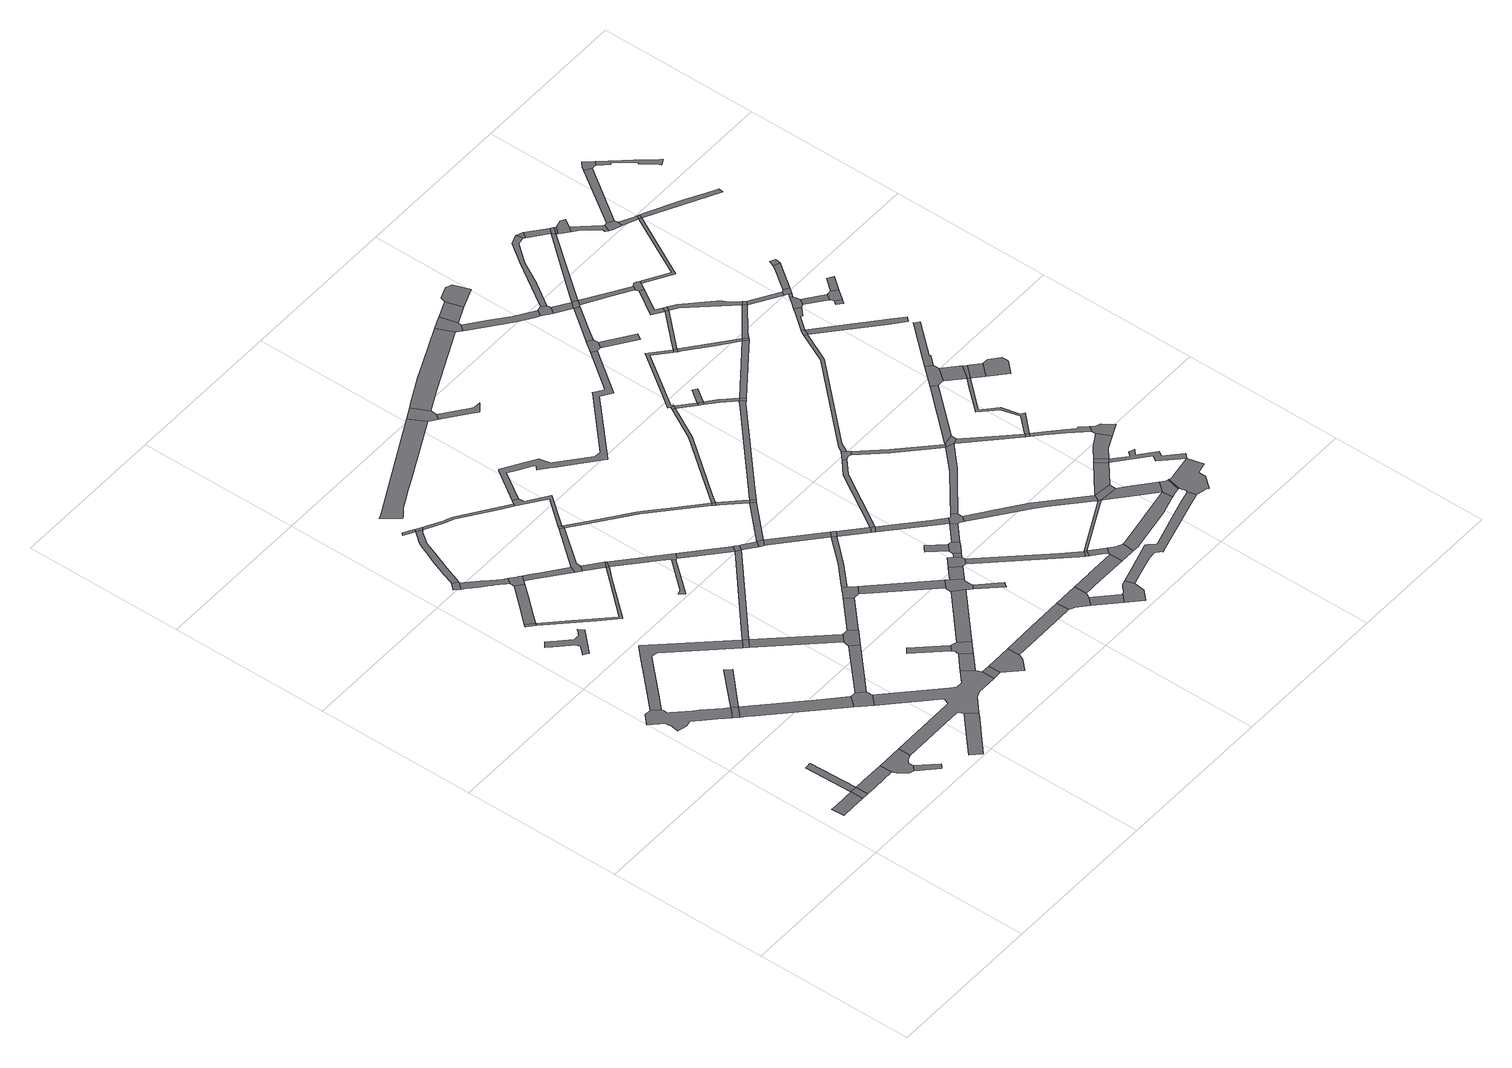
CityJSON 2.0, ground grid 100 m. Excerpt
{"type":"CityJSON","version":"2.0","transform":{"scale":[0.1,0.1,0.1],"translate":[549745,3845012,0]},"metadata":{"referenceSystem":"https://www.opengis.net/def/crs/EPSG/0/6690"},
"CityObjects":{
"road1":{"type":"Road","attributes":{"RoadStructureAttribute.sectionType":"1"},"geometry":[{"type":"MultiSurface","lod":"1","boundaries":[[[0,1,2,3,4,5,6]]]}]},
"road2":{"type":"Road","geometry":[{"type":"MultiSurface","lod":"1","boundaries":[[[6,5,7,8]]]}]},
"road3":{"type":"Road","attributes":{"RoadStructureAttribute.sectionType":"1"},"geometry":[{"type":"MultiSurface","lod":"1","boundaries":[[[9,10,11,12,6,8]]]}]},
"road4":{"type":"Road","attributes":{"RoadStructureAttribute.sectionType":"1"},"geometry":[{"type":"MultiSurface","lod":"1","boundaries":[[[13,8,7,14,15,16]]]}]},
"road5":{"type":"Road","geometry":[{"type":"MultiSurface","lod":"1","boundaries":[[[17,18,19,20,21,22,23,24,25,26,27,28,29,30,31,32,33,34,35,36,37,38,39,40,41,42,43,44,45]]]}]},
"road6":{"type":"Road","geometry":[{"type":"MultiSurface","lod":"1","boundaries":[[[16,15,46,47,48,49,50,51,52,53,54,55,56,57,58]]]}]},
"road7":{"type":"Road","geometry":[{"type":"MultiSurface","lod":"1","boundaries":[[[59,60,61,52,51]]]}]},
"road8":{"type":"Road","geometry":[{"type":"MultiSurface","lod":"1","boundaries":[[[34,33,62,63]]]}]},
"road9":{"type":"Road","attributes":{"RoadStructureAttribute.sectionType":"1"},"geometry":[{"type":"MultiSurface","lod":"1","boundaries":[[[64,65,63,62,66,67,68,69]]]}]},
"road10":{"type":"Road","attributes":{"RoadStructureAttribute.sectionType":"1"},"geometry":[{"type":"MultiSurface","lod":"1","boundaries":[[[70,71,34,63]]]}]},
"road11":{"type":"Road","attributes":{"RoadStructureAttribute.sectionType":"1"},"geometry":[{"type":"MultiSurface","lod":"1","boundaries":[[[72,73,74,75,76,77,78,79,80,81,82,83,84,85,86,87,88,89,90,91]]]}]},
"road12":{"type":"Road","geometry":[{"type":"MultiSurface","lod":"1","boundaries":[[[92,93,94,95]]]}]},
"road13":{"type":"Road","attributes":{"RoadStructureAttribute.sectionType":"1"},"geometry":[{"type":"MultiSurface","lod":"1","boundaries":[[[96,97,98,99,100,101,102,45,44,103,104,105,106,107,108,109,110,111]]]}]},
"road14":{"type":"Road","geometry":[{"type":"MultiSurface","lod":"1","boundaries":[[[112,113,114,115,116,117,118,119,120,121,122,123]]]}]},
"road15":{"type":"Road","geometry":[{"type":"MultiSurface","lod":"1","boundaries":[[[124,69,68,125,126,127,128,129,130]]]}]},
"road16":{"type":"Road","geometry":[{"type":"MultiSurface","lod":"1","boundaries":[[[131,132,133,134,135]]]}]},
"road17":{"type":"Road","attributes":{"RoadStructureAttribute.sectionType":"1"},"geometry":[{"type":"MultiSurface","lod":"1","boundaries":[[[136,137,138,92,95,139,140,141]]]}]},
"road18":{"type":"Road","attributes":{"RoadStructureAttribute.sectionType":"1"},"geometry":[{"type":"MultiSurface","lod":"1","boundaries":[[[142,143,144,145,146,134,133,147,148,149,150,151,152,153,154,155]]]}]},
"road19":{"type":"Road","attributes":{"RoadStructureAttribute.sectionType":"1"},"geometry":[{"type":"MultiSurface","lod":"1","boundaries":[[[156,157,158,126,125,159,160,161,58,57,162,163,112,123,164,165,166,167,168,169,170,171]]]}]},
"road20":{"type":"Road","geometry":[{"type":"MultiSurface","lod":"1","boundaries":[[[172,173,174,95,94,175,176,177,178,179]]]}]},
"road21":{"type":"Road","geometry":[{"type":"MultiSurface","lod":"1","boundaries":[[[180,181,182,155,154,183,136,141,184,185]]]}]},
"road22":{"type":"Road","geometry":[{"type":"MultiSurface","lod":"1","boundaries":[[[111,110,186,187]]]}]},
"road23":{"type":"Road","attributes":{"RoadStructureAttribute.sectionType":"1"},"geometry":[{"type":"MultiSurface","lod":"1","boundaries":[[[188,189,190,191,192,193,194,195,196,197,198,199,131,135,200,201,202,203,204,205,206,207,208,209]]]}]},
"road24":{"type":"Road","attributes":{"RoadStructureAttribute.sectionType":"1"},"geometry":[{"type":"MultiSurface","lod":"1","boundaries":[[[210,130,129,211]]]}]},
"road25":{"type":"Road","attributes":{"RoadStructureAttribute.sectionType":"1"},"geometry":[{"type":"MultiSurface","lod":"1","boundaries":[[[212,213,214,215,216,185,184,217,218,219,220]]]}]},
"road26":{"type":"Road","attributes":{"RoadStructureAttribute.sectionType":"1"},"geometry":[{"type":"MultiSurface","lod":"1","boundaries":[[[221,187,186,222,223]]]}]},
"road27":{"type":"Road","geometry":[{"type":"MultiSurface","lod":"1","boundaries":[[[224,225,226,227,188,228]]]}]},
"road28":{"type":"Road","geometry":[{"type":"MultiSurface","lod":"1","boundaries":[[[228,188,209,229]]]}]},
"road29":{"type":"Road","geometry":[{"type":"MultiSurface","lod":"1","boundaries":[[[230,231,232,233,234,235,179,236]]]}]},
"road30":{"type":"Road","geometry":[{"type":"MultiSurface","lod":"1","boundaries":[[[237,238,223,222,239,240,210,211,241,242,243]]]}]},
"road31":{"type":"Road","geometry":[{"type":"MultiSurface","lod":"1","boundaries":[[[244,169,168,245]]]}]},
"road32":{"type":"Road","geometry":[{"type":"MultiSurface","lod":"1","boundaries":[[[236,179,178,246]]]}]},
"road33":{"type":"Road","attributes":{"RoadStructureAttribute.sectionType":"1"},"geometry":[{"type":"MultiSurface","lod":"1","boundaries":[[[247,248,171,170,249,250]]]}]},
"road34":{"type":"Road","attributes":{"RoadStructureAttribute.sectionType":"1"},"geometry":[{"type":"MultiSurface","lod":"1","boundaries":[[[251,220,219,234,233,252,253]]]}]},
"road35":{"type":"Road","attributes":{"RoadStructureAttribute.sectionType":"1"},"geometry":[{"type":"MultiSurface","lod":"1","boundaries":[[[254,255,256,257,258]]]}]},
"road36":{"type":"Road","attributes":{"RoadStructureAttribute.sectionType":"1"},"geometry":[{"type":"MultiSurface","lod":"1","boundaries":[[[259,260,261,262,263]]]}]},
"road37":{"type":"Road","attributes":{"RoadStructureAttribute.sectionType":"1"},"geometry":[{"type":"MultiSurface","lod":"1","boundaries":[[[264,111,187,265]]]}]},
"road38":{"type":"Road","attributes":{"RoadStructureAttribute.sectionType":"1"},"geometry":[{"type":"MultiSurface","lod":"1","boundaries":[[[266,267,268,269,229,209,270,271,272,273,274]]]}]},
"road39":{"type":"Road","geometry":[{"type":"MultiSurface","lod":"1","boundaries":[[[275,244,245,276,277,278,279]]]}]},
"road40":{"type":"Road","geometry":[{"type":"MultiSurface","lod":"1","boundaries":[[[280,281,282,283,246,178,284,285,286,287,259,263,288,289]]]}]},
"road41":{"type":"Road","geometry":[{"type":"MultiSurface","lod":"1","boundaries":[[[258,257,290,291,247,250,292,293]]]}]},
"road42":{"type":"Road","attributes":{"RoadStructureAttribute.sectionType":"1"},"geometry":[{"type":"MultiSurface","lod":"1","boundaries":[[[294,243,242,295]]]}]},
"road43":{"type":"Road","geometry":[{"type":"MultiSurface","lod":"1","boundaries":[[[296,251,253,297]]]}]},
"road44":{"type":"Road","attributes":{"function":"3","RoadStructureAttribute.sectionType":"1"},"geometry":[{"type":"MultiSurface","lod":"1","boundaries":[[[298,299,300,301,302,303,304,305,306,307,308,309,310]]]}]},
"road45":{"type":"Road","attributes":{"RoadStructureAttribute.sectionType":"1"},"geometry":[{"type":"MultiSurface","lod":"1","boundaries":[[[289,288,311,312,264,313]]]}]},
"road46":{"type":"Road","attributes":{"RoadStructureAttribute.sectionType":"1"},"geometry":[{"type":"MultiSurface","lod":"1","boundaries":[[[314,274,273,315,296,297,316,317,318,319]]]}]},
"road47":{"type":"Road","geometry":[{"type":"MultiSurface","lod":"1","boundaries":[[[320,321,322,294,295,323,324,325,326,327]]]}]},
"road48":{"type":"Road","attributes":{"RoadStructureAttribute.sectionType":"1"},"geometry":[{"type":"MultiSurface","lod":"1","boundaries":[[[328,293,292,329]]]}]},
"road49":{"type":"Road","geometry":[{"type":"MultiSurface","lod":"1","boundaries":[[[330,313,264,265,331]]]}]},
"road50":{"type":"Road","attributes":{"RoadStructureAttribute.sectionType":"1"},"geometry":[{"type":"MultiSurface","lod":"1","boundaries":[[[332,333,334,275,279,335,336]]]}]},
"road51":{"type":"Road","attributes":{"RoadStructureAttribute.sectionType":"1"},"geometry":[{"type":"MultiSurface","lod":"1","boundaries":[[[337,338,339,340,297,253,341,342,343,344]]]}]},
"road52":{"type":"Road","attributes":{"RoadStructureAttribute.sectionType":"1"},"geometry":[{"type":"MultiSurface","lod":"1","boundaries":[[[345,346,347,331,265,348,349,350]]]}]},
"road53":{"type":"Road","attributes":{"RoadStructureAttribute.sectionType":"1"},"geometry":[{"type":"MultiSurface","lod":"1","boundaries":[[[326,325,351,352]]]}]},
"road54":{"type":"Road","geometry":[{"type":"MultiSurface","lod":"1","boundaries":[[[350,349,353,354,355]]]}]},
"road55":{"type":"Road","attributes":{"RoadStructureAttribute.sectionType":"1"},"geometry":[{"type":"MultiSurface","lod":"1","boundaries":[[[356,357,358,320,327,359,360,361,362,363]]]}]},
"road56":{"type":"Road","geometry":[{"type":"MultiSurface","lod":"1","boundaries":[[[352,351,364,365,328,329,366,367,368,369,370,371,372]]]}]},
"road57":{"type":"Road","attributes":{"RoadStructureAttribute.sectionType":"1"},"geometry":[{"type":"MultiSurface","lod":"1","boundaries":[[[373,374,355,354,375,356,376]]]}]},
"road58":{"type":"Road","attributes":{"RoadStructureAttribute.sectionType":"1"},"geometry":[{"type":"MultiSurface","lod":"1","boundaries":[[[377,350,355,378]]]}]},
"road59":{"type":"Road","geometry":[{"type":"MultiSurface","lod":"1","boundaries":[[[379,380,381,382,368,367]]]}]},
"road60":{"type":"Road","attributes":{"RoadStructureAttribute.sectionType":"1"},"geometry":[{"type":"MultiSurface","lod":"1","boundaries":[[[383,372,371,384]]]}]},
"road61":{"type":"Road","geometry":[{"type":"MultiSurface","lod":"1","boundaries":[[[344,343,385,386]]]}]},
"road62":{"type":"Road","geometry":[{"type":"MultiSurface","lod":"1","boundaries":[[[387,376,356,363,388]]]}]},
"road63":{"type":"Road","geometry":[{"type":"MultiSurface","lod":"1","boundaries":[[[389,332,336,390,391,392,393,394,395]]]}]},
"road64":{"type":"Road","geometry":[{"type":"MultiSurface","lod":"1","boundaries":[[[396,298,310,397,398,399,400,401]]]}]},
"road65":{"type":"Road","attributes":{"RoadStructureAttribute.sectionType":"1"},"geometry":[{"type":"MultiSurface","lod":"1","boundaries":[[[386,385,402,377,403]]]}]},
"road66":{"type":"Road","geometry":[{"type":"MultiSurface","lod":"1","boundaries":[[[404,405,406,383,384,407,408,409,410,411,412]]]}]},
"road67":{"type":"Road","attributes":{"RoadStructureAttribute.sectionType":"1"},"geometry":[{"type":"MultiSurface","lod":"1","boundaries":[[[413,388,363,414,415,416]]]}]},
"road68":{"type":"Road","geometry":[{"type":"MultiSurface","lod":"1","boundaries":[[[403,377,378,417]]]}]},
"road69":{"type":"Road","attributes":{"RoadStructureAttribute.sectionType":"1"},"geometry":[{"type":"MultiSurface","lod":"1","boundaries":[[[418,393,392,419,420,421]]]}]},
"road70":{"type":"Road","attributes":{"RoadStructureAttribute.sectionType":"1"},"geometry":[{"type":"MultiSurface","lod":"1","boundaries":[[[422,412,411,423]]]}]},
"road71":{"type":"Road","geometry":[{"type":"MultiSurface","lod":"1","boundaries":[[[424,425,426,427,428]]]}]},
"road72":{"type":"Road","geometry":[{"type":"MultiSurface","lod":"1","boundaries":[[[416,415,429,430,431]]]}]},
"road73":{"type":"Road","attributes":{"RoadStructureAttribute.sectionType":"1"},"geometry":[{"type":"MultiSurface","lod":"1","boundaries":[[[432,433,434,435,436,437,438,439,440,399,398]]]}]},
"road74":{"type":"Road","geometry":[{"type":"MultiSurface","lod":"1","boundaries":[[[428,427,422,423,441,442,443]]]}]},
"road75":{"type":"Road","geometry":[{"type":"MultiSurface","lod":"1","boundaries":[[[444,445,446,447,448,421,420,449,450,451]]]}]},
"road76":{"type":"Road","attributes":{"RoadStructureAttribute.sectionType":"1"},"geometry":[{"type":"MultiSurface","lod":"1","boundaries":[[[452,453,454,455,456,457,458,459,460,461,462,463,464,465,466,467,468,469,470,471,472,473,314,319,474,475,476,477,478,479,480,481,482,483,484,485,486,487,488,489]]]}]},
"road77":{"type":"Road","attributes":{"RoadStructureAttribute.sectionType":"1"},"geometry":[{"type":"MultiSurface","lod":"1","boundaries":[[[490,491,409,408,492,493,494]]]}]},
"road78":{"type":"Road","attributes":{"RoadStructureAttribute.sectionType":"1"},"geometry":[{"type":"MultiSurface","lod":"1","boundaries":[[[495,496,497,498,430,429,499,500]]]}]},
"road79":{"type":"Road","attributes":{"RoadStructureAttribute.sectionType":"1"},"geometry":[{"type":"MultiSurface","lod":"1","boundaries":[[[501,502,503,504,389,395,505,506,507]]]}]},
"road80":{"type":"Road","attributes":{"RoadStructureAttribute.sectionType":"1"},"geometry":[{"type":"MultiSurface","lod":"1","boundaries":[[[499,443,442,508]]]}]},
"road81":{"type":"Road","attributes":{"RoadStructureAttribute.sectionType":"1"},"geometry":[{"type":"MultiSurface","lod":"1","boundaries":[[[509,510,344,386,511,512,513]]]}]},
"road82":{"type":"Road","attributes":{"RoadStructureAttribute.sectionType":"1"},"geometry":[{"type":"MultiSurface","lod":"1","boundaries":[[[514,515,416,431,516,517,518,519]]]}]},
"road83":{"type":"Road","geometry":[{"type":"MultiSurface","lod":"1","boundaries":[[[520,521,522,500,499,508,523,524,525,526,527,528]]]}]},
"road84":{"type":"Road","geometry":[{"type":"MultiSurface","lod":"1","boundaries":[[[494,493,529,530,531]]]}]},
"road85":{"type":"Road","attributes":{"function":"3","RoadStructureAttribute.sectionType":"1"},"geometry":[{"type":"MultiSurface","lod":"1","boundaries":[[[532,533,534,535,396,401,536,537]]]}]},
"road86":{"type":"Road","attributes":{"RoadStructureAttribute.sectionType":"1"},"geometry":[{"type":"MultiSurface","lod":"1","boundaries":[[[538,539,540,530,529,541,542,543,544,545]]]}]},
"road87":{"type":"Road","attributes":{"RoadStructureAttribute.sectionType":"1"},"geometry":[{"type":"MultiSurface","lod":"1","boundaries":[[[546,547,548,403,417,549,550,551,552]]]}]},
"road88":{"type":"Road","geometry":[{"type":"MultiSurface","lod":"1","boundaries":[[[553,554,555,556,545,544,507,506,557,558,559]]]}]},
"road89":{"type":"Road","attributes":{"RoadStructureAttribute.sectionType":"1"},"geometry":[{"type":"MultiSurface","lod":"1","boundaries":[[[560,561,562,563,527,526,564,565,566,567,568,569]]]}]},
"road90":{"type":"Road","attributes":{"RoadStructureAttribute.sectionType":"1"},"geometry":[{"type":"MultiSurface","lod":"1","boundaries":[[[568,531,530,570]]]}]},
"road91":{"type":"Road","geometry":[{"type":"MultiSurface","lod":"1","boundaries":[[[571,509,513,572]]]}]},
"road92":{"type":"Road","geometry":[{"type":"MultiSurface","lod":"1","boundaries":[[[573,514,519,574,575,576,577,578,579,580]]]}]},
"road93":{"type":"Road","attributes":{"RoadStructureAttribute.sectionType":"1"},"geometry":[{"type":"MultiSurface","lod":"1","boundaries":[[[572,513,581,582]]]}]},
"road94":{"type":"Road","attributes":{"RoadStructureAttribute.sectionType":"1"},"geometry":[{"type":"MultiSurface","lod":"1","boundaries":[[[583,584,585,586,587,588,589,590,591,592,593,594,595,444,451,596,597,598,599,600,601,602,603,604,605,606]]]}]},
"road95":{"type":"Road","attributes":{"RoadStructureAttribute.sectionType":"1"},"geometry":[{"type":"MultiSurface","lod":"1","boundaries":[[[607,608,609,610,611,612,520,528,613,614,615,616,617,618]]]}]},
"road96":{"type":"Road","geometry":[{"type":"MultiSurface","lod":"1","boundaries":[[[582,581,619,620]]]}]},
"road97":{"type":"Road","geometry":[{"type":"MultiSurface","lod":"1","boundaries":[[[621,532,537,622,623,624,625,626,627]]]}]},
"road98":{"type":"Road","geometry":[{"type":"MultiSurface","lod":"1","boundaries":[[[628,629,582,620]]]}]},
"road99":{"type":"Road","attributes":{"RoadStructureAttribute.sectionType":"1"},"geometry":[{"type":"MultiSurface","lod":"1","boundaries":[[[630,631,632,633,559,558,634,635,636,637,638,639]]]}]},
"road100":{"type":"Road","attributes":{"RoadStructureAttribute.sectionType":"1"},"geometry":[{"type":"MultiSurface","lod":"1","boundaries":[[[640,641,620,619,642,546,643]]]}]},
"road101":{"type":"Road","attributes":{"RoadStructureAttribute.sectionType":"1"},"geometry":[{"type":"MultiSurface","lod":"1","boundaries":[[[644,645,578,577,646,607,647]]]}]},
"road102":{"type":"Road","geometry":[{"type":"MultiSurface","lod":"1","boundaries":[[[643,546,552,648]]]}]},
"road103":{"type":"Road","attributes":{"RoadStructureAttribute.sectionType":"1"},"geometry":[{"type":"MultiSurface","lod":"1","boundaries":[[[649,650,651,571,572,652,653,654,655,656]]]}]},
"road104":{"type":"Road","attributes":{"function":"3","RoadStructureAttribute.sectionType":"1"},"geometry":[{"type":"MultiSurface","lod":"1","boundaries":[[[657,627,626,658]]]}]},
"road105":{"type":"Road","geometry":[{"type":"MultiSurface","lod":"1","boundaries":[[[659,569,568,570,660,661,662]]]}]},
"road106":{"type":"Road","attributes":{"RoadStructureAttribute.sectionType":"1"},"geometry":[{"type":"MultiSurface","lod":"1","boundaries":[[[663,664,665,624,623,666,667,668,669,670]]]}]},
"road107":{"type":"Road","geometry":[{"type":"MultiSurface","lod":"1","boundaries":[[[671,452,489,672,673,674]]]}]},
"road108":{"type":"Road","geometry":[{"type":"MultiSurface","lod":"1","boundaries":[[[675,676,647,607,618,677]]]}]},
"road109":{"type":"Road","attributes":{"RoadStructureAttribute.sectionType":"1"},"geometry":[{"type":"MultiSurface","lod":"1","boundaries":[[[570,678,679,680,681,630,682,683,660]]]}]},
"road110":{"type":"Road","attributes":{"RoadStructureAttribute.sectionType":"1"},"geometry":[{"type":"MultiSurface","lod":"1","boundaries":[[[684,685,659,662,686]]]}]},
"road111":{"type":"Road","geometry":[{"type":"MultiSurface","lod":"1","boundaries":[[[687,688,673,672]]]}]},
"road112":{"type":"Road","geometry":[{"type":"MultiSurface","lod":"1","boundaries":[[[689,690,691,692,693,694,657,658,695,696]]]}]},
"road113":{"type":"Road","attributes":{"RoadStructureAttribute.sectionType":"1"},"geometry":[{"type":"MultiSurface","lod":"1","boundaries":[[[697,698,699,573,580,700,701,702,703]]]}]},
"road114":{"type":"Road","attributes":{"RoadStructureAttribute.sectionType":"1"},"geometry":[{"type":"MultiSurface","lod":"1","boundaries":[[[704,705,677,618,706,707,708]]]}]},
"road115":{"type":"Road","geometry":[{"type":"MultiSurface","lod":"1","boundaries":[[[656,655,709,710]]]}]},
"road116":{"type":"Road","attributes":{"RoadStructureAttribute.sectionType":"1"},"geometry":[{"type":"MultiSurface","lod":"1","boundaries":[[[711,712,671,674,713,714]]]}]},
"road117":{"type":"Road","attributes":{"RoadStructureAttribute.sectionType":"1"},"geometry":[{"type":"MultiSurface","lod":"1","boundaries":[[[715,716,682,630,639,717,718,719]]]}]},
"road118":{"type":"Road","attributes":{"RoadStructureAttribute.sectionType":"1"},"geometry":[{"type":"MultiSurface","lod":"1","boundaries":[[[720,643,648,721,722]]]}]},
"road119":{"type":"Road","geometry":[{"type":"MultiSurface","lod":"1","boundaries":[[[723,670,669,724,725,726,727]]]}]},
"road120":{"type":"Road","geometry":[{"type":"MultiSurface","lod":"1","boundaries":[[[719,718,728,729]]]}]},
"road121":{"type":"Road","geometry":[{"type":"MultiSurface","lod":"1","boundaries":[[[730,684,686,731]]]}]},
"road122":{"type":"Road","attributes":{"RoadStructureAttribute.sectionType":"1"},"geometry":[{"type":"MultiSurface","lod":"1","boundaries":[[[732,733,734,647,676,735,736]]]}]},
"road123":{"type":"Road","attributes":{"RoadStructureAttribute.sectionType":"1"},"geometry":[{"type":"MultiSurface","lod":"1","boundaries":[[[725,724,737,738]]]}]},
"road124":{"type":"Road","geometry":[{"type":"MultiSurface","lod":"1","boundaries":[[[708,707,739,740]]]}]},
"road125":{"type":"Road","attributes":{"RoadStructureAttribute.sectionType":"1"},"geometry":[{"type":"MultiSurface","lod":"1","boundaries":[[[710,709,741,742,720,743]]]}]},
"road126":{"type":"Road","geometry":[{"type":"MultiSurface","lod":"1","boundaries":[[[744,738,737,711,714,745,746,747]]]}]},
"road127":{"type":"Road","geometry":[{"type":"MultiSurface","lod":"1","boundaries":[[[748,749,750,729,728,751,583,606,752,753,754,755,756,757,758,759]]]}]},
"road128":{"type":"Road","attributes":{"RoadStructureAttribute.sectionType":"1"},"geometry":[{"type":"MultiSurface","lod":"1","boundaries":[[[760,656,710,761]]]}]},
"road129":{"type":"Road","attributes":{"RoadStructureAttribute.sectionType":"1"},"geometry":[{"type":"MultiSurface","lod":"1","boundaries":[[[762,763,764,730,731,765,766]]]}]},
"road130":{"type":"Road","attributes":{"RoadStructureAttribute.sectionType":"1"},"geometry":[{"type":"MultiSurface","lod":"1","boundaries":[[[767,768,769,770,771,772,731,686,773,774,748,775]]]}]},
"road131":{"type":"Road","attributes":{"RoadStructureAttribute.sectionType":"1"},"geometry":[{"type":"MultiSurface","lod":"1","boundaries":[[[776,777,778,779,780,781,740,739,782,783,784,785]]]}]},
"road132":{"type":"Road","geometry":[{"type":"MultiSurface","lod":"1","boundaries":[[[743,720,722,786]]]}]},
"road133":{"type":"Road","attributes":{"RoadStructureAttribute.sectionType":"1"},"geometry":[{"type":"MultiSurface","lod":"1","boundaries":[[[787,788,789,790,791,708,740,792,793,794,795,796]]]}]},
"road134":{"type":"Road","attributes":{"RoadStructureAttribute.sectionType":"1"},"geometry":[{"type":"MultiSurface","lod":"1","boundaries":[[[797,747,746,798,799,800,801]]]}]},
"road135":{"type":"Road","attributes":{"RoadStructureAttribute.sectionType":"1"},"geometry":[{"type":"MultiSurface","lod":"1","boundaries":[[[802,803,804,805,723,727,806,807,808,809,810,811,812,813]]]}]},
"road136":{"type":"Road","geometry":[{"type":"MultiSurface","lod":"1","boundaries":[[[814,760,761,815]]]}]},
"road137":{"type":"Road","attributes":{"RoadStructureAttribute.sectionType":"1"},"geometry":[{"type":"MultiSurface","lod":"1","boundaries":[[[816,817,760,814,818,819]]]}]},
"road138":{"type":"Road","geometry":[{"type":"MultiSurface","lod":"1","boundaries":[[[820,821,822,785,784,823,762,766,824,825,826]]]}]},
"road139":{"type":"Road","geometry":[{"type":"MultiSurface","lod":"1","boundaries":[[[827,828,733,732,736,829,830,831,832,833,834,835]]]}]},
"road140":{"type":"Road","attributes":{"RoadStructureAttribute.sectionType":"1"},"geometry":[{"type":"MultiSurface","lod":"1","boundaries":[[[836,743,786,837,838]]]}]},
"road141":{"type":"Road","attributes":{"RoadStructureAttribute.sectionType":"1"},"geometry":[{"type":"MultiSurface","lod":"1","boundaries":[[[839,840,744,747,841,842]]]}]},
"road142":{"type":"Road","attributes":{"RoadStructureAttribute.sectionType":"1"},"geometry":[{"type":"MultiSurface","lod":"1","boundaries":[[[843,844,845,846,815,761,847,836,848]]]}]},
"road143":{"type":"Road","geometry":[{"type":"MultiSurface","lod":"1","boundaries":[[[849,850,697,703,851]]]}]},
"road144":{"type":"Road","geometry":[{"type":"MultiSurface","lod":"1","boundaries":[[[852,853,854,855,801,800,856,857,816,819,858,859]]]}]},
"road145":{"type":"Road","attributes":{"RoadStructureAttribute.sectionType":"1"},"geometry":[{"type":"MultiSurface","lod":"1","boundaries":[[[860,832,831,787,861]]]}]},
"road146":{"type":"Road","geometry":[{"type":"MultiSurface","lod":"1","boundaries":[[[861,787,796,862]]]}]},
"road147":{"type":"Road","attributes":{"RoadStructureAttribute.sectionType":"1"},"geometry":[{"type":"MultiSurface","lod":"1","boundaries":[[[863,862,796,864,865,866]]]}]},
"road148":{"type":"Road","geometry":[{"type":"MultiSurface","lod":"1","boundaries":[[[848,836,838,867]]]}]},
"road149":{"type":"Road","attributes":{"RoadStructureAttribute.sectionType":"1"},"geometry":[{"type":"MultiSurface","lod":"1","boundaries":[[[868,869,849,851,870,871,872,873,874]]]}]},
"road150":{"type":"Road","geometry":[{"type":"MultiSurface","lod":"1","boundaries":[[[875,866,865,876,877,878,879,880]]]}]},
"road151":{"type":"Road","geometry":[{"type":"MultiSurface","lod":"1","boundaries":[[[802,813,881,882]]]}]},
"road152":{"type":"Road","attributes":{"RoadStructureAttribute.sectionType":"1"},"geometry":[{"type":"MultiSurface","lod":"1","boundaries":[[[883,884,885,886,828,827,835,887,888,889,890,891]]]}]},
"road153":{"type":"Road","attributes":{"RoadStructureAttribute.sectionType":"1"},"geometry":[{"type":"MultiSurface","lod":"1","boundaries":[[[892,851,703,893,894,895]]]}]},
"road154":{"type":"Road","attributes":{"RoadStructureAttribute.sectionType":"1"},"geometry":[{"type":"MultiSurface","lod":"1","boundaries":[[[867,838,896,897]]]}]},
"road155":{"type":"Road","attributes":{"RoadStructureAttribute.sectionType":"1"},"geometry":[{"type":"MultiSurface","lod":"1","boundaries":[[[882,881,839,898]]]}]},
"road156":{"type":"Road","geometry":[{"type":"MultiSurface","lod":"1","boundaries":[[[899,900,868,874,901,902,903,904,905,906]]]}]},
"road157":{"type":"Road","geometry":[{"type":"MultiSurface","lod":"1","boundaries":[[[898,839,842,907]]]}]},
"road158":{"type":"Road","attributes":{"RoadStructureAttribute.sectionType":"1"},"geometry":[{"type":"MultiSurface","lod":"1","boundaries":[[[907,842,908,909]]]}]},
"road159":{"type":"Road","attributes":{"RoadStructureAttribute.sectionType":"1"},"geometry":[{"type":"MultiSurface","lod":"1","boundaries":[[[910,899,906,911]]]}]},
"road160":{"type":"Road","attributes":{"RoadStructureAttribute.sectionType":"1"},"geometry":[{"type":"MultiSurface","lod":"1","boundaries":[[[912,913,914,915,859,858,916,917,918]]]}]},
"road161":{"type":"Road","geometry":[{"type":"MultiSurface","lod":"1","boundaries":[[[919,897,896,910,911,920]]]}]},
"road162":{"type":"Road","attributes":{"RoadStructureAttribute.sectionType":"1"},"geometry":[{"type":"MultiSurface","lod":"1","boundaries":[[[903,902,921,922]]]}]},
"road163":{"type":"Road","geometry":[{"type":"MultiSurface","lod":"1","boundaries":[[[923,909,908,924,925,926]]]}]},
"road164":{"type":"Road","geometry":[{"type":"MultiSurface","lod":"1","boundaries":[[[927,928,929,930,931]]]}]},
"road165":{"type":"Road","attributes":{"RoadStructureAttribute.sectionType":"1"},"geometry":[{"type":"MultiSurface","lod":"1","boundaries":[[[932,933,934,925,924,935,936,937,938,939,940,941,942,943]]]}]},
"road166":{"type":"Road","geometry":[{"type":"MultiSurface","lod":"1","boundaries":[[[922,921,944,927,931,945,946]]]}]},
"road167":{"type":"Road","attributes":{"RoadStructureAttribute.sectionType":"1"},"geometry":[{"type":"MultiSurface","lod":"1","boundaries":[[[947,948,919,920,949,950]]]}]},
"road168":{"type":"Road","geometry":[{"type":"MultiSurface","lod":"1","boundaries":[[[951,943,942,952,953,954,955,956]]]}]},
"road169":{"type":"Road","attributes":{"RoadStructureAttribute.sectionType":"1"},"geometry":[{"type":"MultiSurface","lod":"1","boundaries":[[[957,958,959,960,946,945]]]}]},
"road170":{"type":"Road","geometry":[{"type":"MultiSurface","lod":"1","boundaries":[[[961,962,947,950,963]]]}]},
"road171":{"type":"Road","attributes":{"RoadStructureAttribute.sectionType":"1"},"geometry":[{"type":"MultiSurface","lod":"1","boundaries":[[[964,965,966,955,954,912,967]]]}]},
"road172":{"type":"Road","geometry":[{"type":"MultiSurface","lod":"1","boundaries":[[[967,912,918,968]]]}]},
"road173":{"type":"Road","attributes":{"RoadStructureAttribute.sectionType":"1"},"geometry":[{"type":"MultiSurface","lod":"1","boundaries":[[[969,951,956,970]]]}]},
"road174":{"type":"Road","attributes":{"RoadStructureAttribute.sectionType":"1"},"geometry":[{"type":"MultiSurface","lod":"1","boundaries":[[[971,972,973,974,975,968,918,976,977]]]}]},
"road175":{"type":"Road","geometry":[{"type":"MultiSurface","lod":"1","boundaries":[[[978,979,980,981,969,970,982,983,984,985]]]}]},
"road176":{"type":"Road","attributes":{"RoadStructureAttribute.sectionType":"1"},"geometry":[{"type":"MultiSurface","lod":"1","boundaries":[[[986,987,988,989,985,984,990,991,992,993,994,995,996]]]}]}
},
"vertices":[
[230,388,0],[154,388,0],[111,388,0],[118,309,0],[200,309,0],[280,309,0],[280,388,0],
[325,309,0],[325,388,0],
[314,696,0],[314,698,0],[293,695,0],[272,693,0],
[392,388,0],[393,309,0],[535,310,0],[534,389,0],
[85,1621,0],[58,1621,0],[57,1621,0],[1,1567,0],[71,1496,0],[71,1495,0],[73,1482,0],[77,1452,0],[66,1407,0],[127,1392,0],[164,1401,0],[182,1383,0],[210,1356,0],[291,1275,0],[301,1265,0],[315,1251,0],[328,1238,0],[383,1293,0],[370,1306,0],[356,1320,0],[265,1412,0],[237,1440,0],[156,1521,0],[153,1524,0],[141,1536,0],[141,1537,0],[141,1563,0],[140,1576,0],[98,1621,0],
[547,287,0],[553,277,0],[589,230,0],[601,227,0],[616,224,0],[617,223,0],[646,250,0],[643,266,0],[641,279,0],[660,298,0],[689,309,0],[695,311,0],[695,390,0],
[723,115,0],[735,127,0],[747,140,0],
[356,1209,0],[412,1265,0],
[697,985,0],[669,1012,0],[384,1181,0],[413,1152,0],[795,776,0],[848,837,0],
[617,1463,0],[584,1498,0],
[153,2330,0],[244,2239,0],[247,2214,0],[244,2211,0],[206,2168,0],[205,2166,0],[220,2155,0],[235,2144,0],[359,2275,0],[348,2292,0],[338,2308,0],[335,2304,0],[306,2272,0],[303,2272,0],[297,2272,0],[271,2272,0],[181,2358,0],[177,2363,0],[153,2387,0],[123,2361,0],
[193,2556,0],[180,2541,0],[226,2502,0],[236,2514,0],
[484,1931,0],[450,1969,0],[445,1973,0],[440,1969,0],[377,1904,0],[234,1759,0],[114,1637,0],[157,1593,0],[206,1643,0],[378,1819,0],[425,1867,0],[437,1865,0],[450,1864,0],[465,1862,0],[780,1522,0],[824,1562,0],
[1124,278,0],[1094,251,0],[1044,204,0],[990,155,0],[895,66,0],[948,9,0],[1079,128,0],[1098,146,0],[1110,156,0],[1148,192,0],[1149,193,0],[1178,220,0],
[872,836,0],[874,699,0],[928,754,0],[928,756,0],[928,779,0],[928,793,0],[886,836,0],
[193,3053,0],[159,3018,0],[188,2989,0],[222,3024,0],[225,3032,0],
[387,2779,0],[369,2759,0],[293,2671,0],[275,2559,0],[370,2670,0],[431,2743,0],
[398,2852,0],[388,2860,0],[368,2879,0],[340,2907,0],[307,2940,0],[214,2966,0],[258,2927,0],[313,2877,0],[320,2870,0],[326,2866,0],[368,2826,0],[373,2822,0],[386,2809,0],[411,2841,0],
[1298,432,0],[1258,433,0],[1229,461,0],[1145,432,0],[1132,394,0],[1119,394,0],[1108,315,0],[1111,307,0],[1267,302,0],[1277,306,0],[1291,311,0],[1302,316,0],[1433,317,0],[1432,397,0],[1418,436,0],[1364,494,0],
[737,2402,0],[554,2190,0],[350,2398,0],[451,2269,0],[555,2167,0],[757,2402,0],[816,2467,0],[804,2478,0],
[459,2804,0],[451,2810,0],[419,2835,0],[387,2797,0],[448,2762,0],[474,2792,0],
[803,1497,0],[847,1537,0],
[383,3449,0],[362,3423,0],[354,3414,0],[338,3395,0],[329,3383,0],[321,3367,0],[315,3358,0],[298,3318,0],[278,3272,0],[261,3229,0],[220,3122,0],[200,3071,0],[235,3057,0],[270,3147,0],[318,3270,0],[349,3345,0],[357,3360,0],[363,3366,0],[399,3414,0],[407,3421,0],[408,3422,0],[417,3430,0],
[1145,1084,0],[1188,1039,0],
[680,2631,0],[550,2732,0],[520,2756,0],[510,2764,0],[507,2766,0],[495,2725,0],[654,2598,0],[669,2587,0],[688,2624,0],
[849,1535,0],[1150,1122,0],[1193,1163,0],
[362,3482,0],[331,3501,0],[317,3487,0],[362,3461,0],[392,3465,0],
[430,3444,0],
[821,2517,0],[806,2529,0],[783,2548,0],[729,2591,0],[704,2559,0],[787,2494,0],[831,2508,0],
[1216,1163,0],[1207,1163,0],[1148,1108,0],[1147,1099,0],[1263,1111,0],[1272,1119,0],[1230,1163,0],
[1488,397,0],[1489,318,0],
[839,2500,0],
[1460,582,0],[1391,518,0],[1445,460,0],[1513,524,0],
[878,2857,0],[728,2621,0],[900,2840,0],
[1323,830,0],[1307,816,0],[1291,802,0],[1455,627,0],[1484,655,0],
[1064,2235,0],[913,2058,0],[886,2048,0],[911,2016,0],[1081,2218,0],
[1328,2008,0],[1356,1987,0],
[597,3359,0],[553,3378,0],[540,3383,0],[454,3431,0],[533,3368,0],[589,3344,0],[797,3198,0],[864,3151,0],[875,3167,0],
[1655,399,0],[1584,225,0],[1639,283,0],[1640,285,0],[1656,320,0],
[1101,2264,0],[1004,2353,0],[888,2458,0],[852,2489,0],[825,2459,0],[977,2323,0],[989,2312,0],[1064,2245,0],[1092,2220,0],[1118,2249,0],
[1467,614,0],[1462,591,0],[1578,584,0],[1523,642,0],
[1406,1330,0],[1448,1287,0],
[889,2871,0],[903,2859,0],
[1025,4017,0],[387,3687,0],[378,3683,0],[360,3673,0],[342,3666,0],[418,3565,0],[433,3576,0],[439,3580,0],[484,3614,0],[553,3650,0],[609,3678,0],[674,3711,0],[1078,3915,0],
[1310,2024,0],[1326,2010,0],[1349,2041,0],
[890,3188,0],[1025,3038,0],[1052,3044,0],[923,3132,0],[923,3146,0],[921,3167,0],
[1468,1389,0],[1453,1375,0],[1452,1373,0],[1461,1286,0],[1471,1285,0],[1486,1284,0],[1529,1325,0],[1488,1367,0],
[1808,906,0],[1867,854,0],
[1358,2035,0],[1379,2018,0],
[2090,404,0],[1867,402,0],[1722,400,0],[2080,325,0],[2091,325,0],
[1375,2483,0],[1266,2582,0],[1237,2608,0],[1075,2728,0],[975,2782,0],[1234,2585,0],[1525,2321,0],[1539,2335,0],
[1456,1963,0],[1454,1965,0],[1397,2005,0],[1391,1962,0],[1434,1930,0],[1458,1962,0],
[1810,946,0],[1854,988,0],
[1446,1921,0],[1460,1911,0],[1489,1942,0],
[1733,1668,0],[1600,1516,0],[1478,1398,0],[1495,1374,0],[1498,1377,0],[1606,1482,0],[1660,1541,0],[1754,1647,0],
[1809,933,0],[1808,908,0],[1881,839,0],[1895,825,0],[1917,846,0],[1917,853,0],[1915,899,0],[1927,910,0],[1873,968,0],
[1506,1926,0],[1490,1941,0],[1491,1888,0],[1759,1697,0],
[1667,2173,0],[1694,2150,0],
[2018,698,0],[2019,697,0],[2030,710,0],[2041,723,0],
[1943,1033,0],[1996,975,0],
[1538,2307,0],[1552,2320,0],
[1773,1685,0],[1785,1674,0],
[2245,406,0],[2104,320,0],[2125,311,0],[2188,251,0],[2231,296,0],[2235,304,0],[2246,327,0],
[1099,4055,0],[1080,3913,0],[1125,3880,0],[1148,3912,0],[1152,3950,0],[1152,3953,0],
[1551,2293,0],[1681,2187,0],
[2013,1064,0],[1996,1081,0],[1975,1062,0],[1998,975,0],[2021,973,0],[2049,1002,0],[2048,1003,0],[2047,1022,0],[2021,1056,0],
[1915,1556,0],[1758,1644,0],[1893,1520,0],[1921,1551,0],
[1705,2161,0],
[2359,171,0],[2275,168,0],[2319,125,0],[2362,168,0],
[2043,1077,0],[2073,1045,0],
[1992,1236,0],[1973,1219,0],[1955,1202,0],[2041,1107,0],[2080,1140,0],
[1912,1503,0],[1939,1532,0],[1941,1535,0],
[1137,3871,0],[1271,3772,0],[1299,3748,0],[1309,3740,0],[1325,3752,0],[1364,3783,0],[1317,3786,0],[1298,3800,0],[1161,3903,0],
[2110,1080,0],[2130,1100,0],[2107,1137,0],
[2447,222,0],[2421,214,0],[2406,201,0],[2379,176,0],[2371,173,0],[2404,43,0],[2459,100,0],[2467,169,0],
[2032,3551,0],[1863,3320,0],[1858,3317,0],[1854,3317,0],[1804,3352,0],[1799,3355,0],[1796,3352,0],[1471,3042,0],[1467,3042,0],[1432,3043,0],[1427,3043,0],[1252,3194,0],[1240,3204,0],[1239,3211,0],[1225,3270,0],[1225,3272,0],[1206,3284,0],[1180,3299,0],[1167,3307,0],[1036,3386,0],[1028,3391,0],[1025,3387,0],[921,3171,0],[1032,3343,0],[1084,3311,0],[1156,3267,0],[1179,3253,0],[1155,3228,0],[1207,3184,0],[1228,3166,0],[1449,2980,0],[1453,2977,0],[1456,2981,0],[1800,3310,0],[1859,3269,0],[1867,3263,0],[1873,3272,0],[2063,3529,0],
[2466,555,0],[2396,629,0],[2441,524,0],[2464,504,0],[2490,534,0],
[2192,1302,0],[2164,1327,0],[2039,1441,0],[2008,1470,0],[2209,1232,0],[2236,1262,0],
[2369,407,0],[2368,407,0],[2316,407,0],[2303,407,0],[2369,327,0],[2558,326,0],[2558,407,0],
[2233,1195,0],
[1963,2939,0],[1852,2738,0],[1588,2368,0],[1868,2727,0],[1980,2930,0],
[2230,1986,0],[2145,1909,0],[2035,1685,0],[2054,1715,0],[2165,1892,0],[2247,1967,0],
[2270,1273,0],[2261,1266,0],[2245,1253,0],[2252,1195,0],[2256,1192,0],[2260,1188,0],[2269,1181,0],[2293,1213,0],[2294,1243,0],
[2479,491,0],[2501,525,0],[2492,533,0],
[1656,4322,0],[1409,4210,0],[1308,4163,0],[1119,4066,0],[1298,4027,0],[1703,4218,0],
[2573,464,0],[2513,515,0],[2506,521,0],[2481,490,0],[2546,433,0],[2554,426,0],[2560,421,0],[2586,452,0],
[2238,2697,0],[2198,2659,0],[1981,2460,0],[1769,2219,0],[2089,2513,0],[2243,2655,0],[2260,2667,0],
[2653,407,0],[2641,411,0],[2630,416,0],[2617,426,0],[2641,326,0],[2655,326,0],[2665,403,0],
[2616,970,0],[2597,987,0],[2413,1123,0],[2404,1130,0],[2389,1091,0],[2578,948,0],[2633,899,0],[2828,720,0],[2839,710,0],[2857,750,0],
[2852,700,0],
[1972,2956,0],[1989,2948,0],
[2273,2025,0],[2271,1976,0],[2273,1976,0],[2276,1975,0],[2290,1970,0],[2309,1987,0],[2297,2000,0],[2295,2004,0],
[2074,2849,0],[2088,2864,0],
[3187,377,0],[3178,374,0],[3096,351,0],[2987,320,0],[2783,260,0],[2776,260,0],[2768,267,0],[2743,295,0],[2736,301,0],[2733,305,0],[2726,303,0],[2648,280,0],[2522,243,0],[2538,189,0],[2664,223,0],[2668,224,0],[2713,227,0],[2723,225,0],[2739,212,0],[2750,199,0],[2751,197,0],[2753,198,0],[3111,299,0],[3202,324,0],
[2648,1604,0],[2535,1491,0],[2518,1474,0],[2377,1360,0],[2353,1341,0],[2281,1283,0],[2306,1253,0],[2477,1391,0],[2543,1445,0],[2562,1460,0],[2582,1477,0],[2698,1591,0],
[2098,2829,0],[2111,2844,0],
[1734,4358,0],[1706,4216,0],[1735,4193,0],[1764,4229,0],[1766,4243,0],[1767,4248,0],[1738,4357,0],
[2171,2928,0],[2146,2946,0],
[3102,481,0],[3101,481,0],[3096,480,0],[2684,404,0],[2696,326,0],[2700,326,0],[2703,326,0],[2985,379,0],[3083,408,0],[3109,414,0],
[2208,2756,0],[2177,2789,0],[2166,2771,0],[2256,2707,0],
[2665,1623,0],[2449,1832,0],[2432,1814,0],[2666,1623,0],
[2276,2679,0],
[2207,3316,0],[2026,3061,0],[1959,2965,0],[1994,2957,0],[1983,2964,0],[2211,3288,0],[2308,3202,0],[2324,3214,0],
[1847,4404,0],[1883,4301,0],
[2860,750,0],[2970,696,0],[2970,711,0],[2971,737,0],
[1989,4049,0],[1889,4130,0],[1778,4217,0],[1750,4181,0],[1964,4010,0],[2059,3949,0],[2081,3934,0],[2107,3973,0],
[2083,3621,0],[2092,3532,0],[2118,3568,0],[2114,3599,0],
[2735,1605,0],[2735,1637,0],[2735,1600,0],
[2858,695,0],[2888,669,0],[2903,655,0],[2969,598,0],[3152,540,0],[3018,655,0],
[3050,908,0],[2873,761,0],[3102,847,0],
[2273,3402,0],[2299,3438,0],
[1965,4456,0],[1962,4457,0],[1936,4469,0],[1861,4439,0],[1851,4412,0],[1850,4411,0],[2010,4350,0],[1973,4452,0],
[2842,2727,0],[2752,2543,0],[2294,2058,0],[2327,2064,0],[2769,2532,0],[2859,2716,0],[2860,2718,0],
[2972,1353,0],[2922,1403,0],[2705,1584,0],[2977,1318,0],[2992,1334,0],
[2326,3187,0],[2339,3202,0],
[2237,3826,0],[2115,3665,0],[2163,3666,0],[2271,3814,0],
[3182,515,0],[3167,527,0],[3136,420,0],[3176,428,0],[3194,512,0],
[2606,2964,0],[2585,2905,0],[2634,2941,0],
[2141,3980,0],[2142,3893,0],[2168,3932,0],[2166,3945,0],[2165,3955,0],
[3180,425,0],[3199,511,0],
[3071,925,0],[3122,864,0],
[2970,1948,0],[2959,1957,0],[2670,1628,0],[2969,1902,0],[2992,1928,0],
[2237,3830,0],[2267,3864,0],
[2993,1302,0],[3009,1318,0],
[2343,3173,0],[2484,3059,0],[2621,2976,0],
[2270,3868,0],[2277,3822,0],[2278,3821,0],[2299,3851,0],
[3385,536,0],[3218,507,0],[3215,507,0],[3193,389,0],[3246,314,0],[3268,309,0],[3280,298,0],[3342,375,0],[3342,389,0],[3341,412,0],[3340,419,0],[3411,437,0],
[2524,3429,0],[2541,3418,0],
[3230,1038,0],[3143,985,0],[3133,977,0],[3183,915,0],[3269,955,0],
[3314,655,0],[3334,685,0],[3235,769,0],[3263,797,0],[3230,809,0],[3210,784,0],[3289,690,0],[3267,655,0],[3410,563,0],
[3212,1143,0],[3208,1140,0],[3206,1139,0],[3204,1138,0],[3198,1141,0],[3079,1252,0],[3047,1250,0],[3135,1165,0],[3229,1064,0],[3254,1095,0],
[2644,2952,0],
[3130,1839,0],[3090,1795,0],[2959,1644,0],[3055,1550,0],[3084,1435,0],[3116,1431,0],[3096,1450,0],[3068,1560,0],[2979,1644,0],[3143,1827,0],
[2416,3776,0],[2439,3727,0],[2532,3669,0],[2553,3656,0],[2567,3680,0],
[2481,4416,0],[2421,4393,0],[2335,4276,0],[2150,3993,0],[2260,4100,0],[2272,4117,0],[2276,4121,0],[2346,4248,0],[2440,4366,0],[2467,4370,0],[2485,4372,0],[2488,4373,0],
[2540,3453,0],[2557,3442,0],
[2561,3636,0],[2457,3473,0],[2496,3481,0],[2585,3621,0],
[3276,1069,0],[3267,1079,0],[3265,1082,0],[3229,1063,0],[3343,990,0],[3351,993,0],[3305,1060,0],
[3064,2071,0],[3061,2074,0],[3018,1929,0],[3031,1929,0],[3035,1926,0],[3096,2005,0],[3096,2013,0],[3096,2016,0],[3097,2043,0],
[2820,3135,0],[2677,2983,0],[2835,3112,0],
[2612,4276,0],[2383,4005,0],[2446,4033,0],[2624,4255,0],
[2791,3206,0],[2777,3236,0],[2758,3258,0],[2606,3410,0],[2589,3387,0],[2840,3150,0],
[2864,2764,0],[2853,2750,0],[2879,2752,0],
[2605,3686,0],[2591,3694,0],[2582,3689,0],[2573,3684,0],[2557,3646,0],[2559,3643,0],[2611,3661,0],[2620,3678,0],
[3180,1927,0],[3188,1919,0],
[3210,1899,0],
[3220,1890,0],[3151,1819,0],[3205,1770,0],[3271,1842,0],
[2853,3134,0],
[2968,2898,0],[2943,2866,0],[2923,2809,0],[2943,2835,0],[2957,2826,0],[2997,2867,0],[3002,2872,0],
[3288,1842,0],[3305,1677,0],[3372,1749,0],[3371,1764,0],[3370,1789,0],[3311,1841,0],
[2498,4365,0],[2523,4398,0],
[3309,2303,0],[3282,2327,0],[3277,2321,0],[3100,2118,0],[3135,2087,0],[3147,2100,0],[3140,2105,0],[3139,2106,0],[3311,2302,0],
[3244,2427,0],[3191,2426,0],[3274,2354,0],[3297,2380,0],
[3015,3003,0],[3029,3026,0],
[2636,4306,0],
[3022,2968,0],[2998,2936,0],[3005,2873,0],[3024,2879,0],[3044,2914,0],[3043,2921,0],[3040,2937,0],[3036,2957,0],
[2654,4292,0],
[2628,4247,0],[2663,4285,0],
[3039,2989,0],[3054,2980,0],
[2989,3975,0],[2825,3672,0],[2778,3585,0],[2634,3670,0],[2783,3560,0],[2844,3672,0],[3004,3967,0],
[3045,3029,0],[3078,3012,0],
[3137,2789,0],[3165,2823,0],
[2715,4298,0],[2685,4201,0],[2708,4230,0],[2741,4283,0],
[3151,2761,0],[3148,2758,0],[3133,2740,0],[3166,2711,0],[3186,2737,0],
[2834,4089,0],[2831,4093,0],[2709,4229,0],[2719,4175,0],[2799,4082,0],[2803,4077,0],[2802,4072,0],[2801,4068,0],[2800,4059,0],[2804,4055,0],[2817,4046,0],[2836,4087,0],
[3148,2781,0],[3232,2796,0],[3197,2824,0],
[3155,3187,0],[3146,3169,0],[3171,3135,0],[3196,3168,0],
[2857,4090,0],[2843,4032,0],[2881,4017,0],[2893,4013,0],[2899,4046,0],[2893,4068,0],
[3295,2877,0],[3297,2879,0],[3278,2891,0],[3259,2902,0],
[3172,3222,0],[3170,3218,0],[3204,3206,0],
[2987,4002,0],[2906,4043,0],[2901,4046,0],[2998,3997,0],
[3014,3990,0],
[3093,4434,0],[3132,4407,0],
[3370,3809,0],[3255,3871,0],[3162,3920,0],[3124,3938,0],[3060,3970,0],[3427,3747,0],[3435,3775,0],
[3147,4470,0],[3137,4481,0],[3110,4458,0],[3107,4454,0],[3152,4408,0],[3156,4408,0],[3164,4408,0],[3185,4427,0],
[3418,4157,0],[3413,4163,0],[3324,4270,0],[3282,4320,0],[3220,4348,0],[3230,4356,0],[3323,4242,0],[3316,4232,0],[3377,4155,0],[3386,4131,0],[3423,4151,0]
]}
